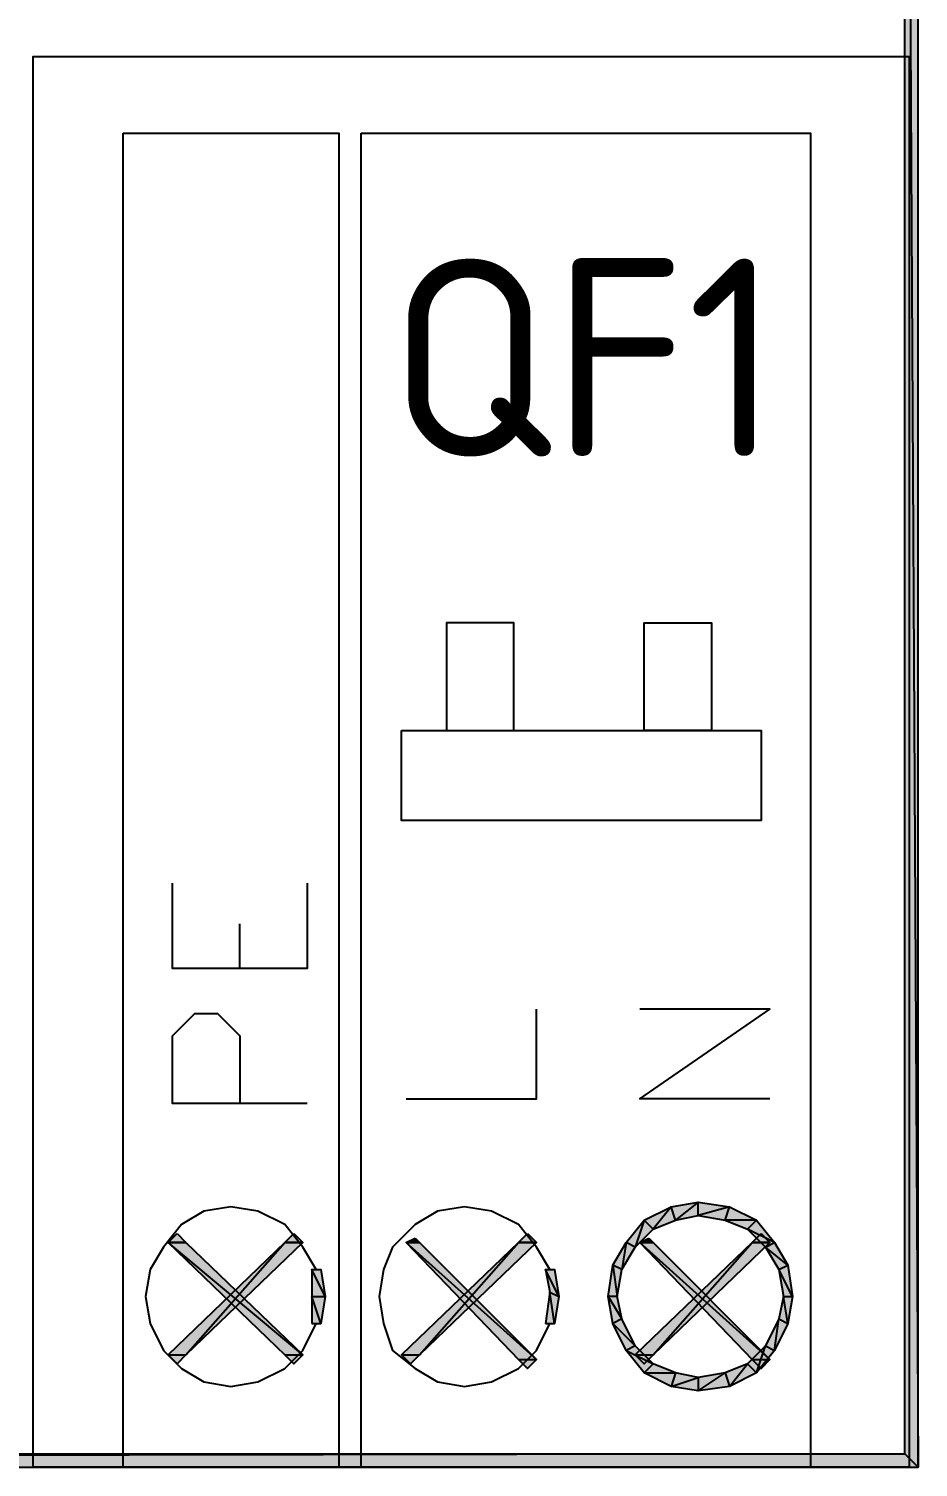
# Model space of a CAD drawing. Header units: millimetres. Extents: x 0 to 420, y 0 to 297.
# Drawn here: x 326.73 to 335.11, y 131.49 to 145.04 of the extents above; entities that cross this region are included whole.
import ezdxf

# ---------------------------------------------------------------- set-up
doc = ezdxf.new("R2010")
doc.units = ezdxf.units.MM
doc.layers.get('0').update_dxf_attribs({"linetype": 'CONTINUOUS'})
doc.styles.get("Standard").update_dxf_attribs({"font": 'STANDARD'})

msp = doc.modelspace()

# ---------------------------------------------------------------- hatches: boundary and pattern name
at = {"true_color": 0x000007}
h = msp.add_hatch(color=0, dxfattribs=at)
h.paths.add_polyline_path([(261.874, 155.024667), (262.001, 154.897667), (335.110667, 155.024667)], flags=0)
h.paths.add_polyline_path([(262.001, 154.897667), (335.110667, 155.024667), (334.983667, 154.897667)], flags=0)
h.paths.add_polyline_path([(335.110667, 155.024667), (334.983667, 154.897667), (335.110667, 131.487333)], flags=0)
h.paths.add_polyline_path([(334.983667, 154.897667), (335.110667, 131.487333), (334.983667, 131.614333)], flags=0)
h.paths.add_polyline_path([(335.110667, 131.487333), (334.983667, 131.614333), (261.874, 131.487333)], flags=0)
h.paths.add_polyline_path([(334.983667, 131.614333), (261.874, 131.487333), (262.001, 131.614333)], flags=0)
h.paths.add_polyline_path([(261.874, 131.487333), (262.001, 131.614333), (261.874, 155.024667)], flags=0)
h.paths.add_polyline_path([(262.001, 131.614333), (261.874, 155.024667), (262.001, 154.897667)], flags=0)
h = msp.add_hatch(color=0, dxfattribs=at)
h.paths.add_polyline_path([(333.798333, 132.884333), (333.883, 132.842), (333.840667, 133.096)], flags=0)
h.paths.add_polyline_path([(333.883, 132.842), (333.840667, 133.096), (333.925333, 133.096)], flags=0)
h.paths.add_polyline_path([(333.840667, 133.096), (333.925333, 133.096), (333.798333, 133.35)], flags=0)
h.paths.add_polyline_path([(333.925333, 133.096), (333.798333, 133.35), (333.883, 133.392333)], flags=0)
h.paths.add_polyline_path([(333.798333, 133.35), (333.883, 133.392333), (333.671333, 133.561667)], flags=0)
h.paths.add_polyline_path([(333.883, 133.392333), (333.671333, 133.561667), (333.756, 133.604)], flags=0)
h.paths.add_polyline_path([(333.671333, 133.561667), (333.756, 133.604), (333.502, 133.731)], flags=0)
h.paths.add_polyline_path([(333.756, 133.604), (333.502, 133.731), (333.586667, 133.815667)], flags=0)
h.paths.add_polyline_path([(333.502, 133.731), (333.586667, 133.815667), (333.290333, 133.815667)], flags=0)
h.paths.add_polyline_path([(333.586667, 133.815667), (333.290333, 133.815667), (333.332667, 133.942667)], flags=0)
h.paths.add_polyline_path([(333.290333, 133.815667), (333.332667, 133.942667), (333.036333, 133.858)], flags=0)
h.paths.add_polyline_path([(333.332667, 133.942667), (333.036333, 133.858), (333.036333, 133.985)], flags=0)
h.paths.add_polyline_path([(333.036333, 133.858), (333.036333, 133.985), (332.824667, 133.815667)], flags=0)
h.paths.add_polyline_path([(333.036333, 133.985), (332.824667, 133.815667), (332.782333, 133.942667)], flags=0)
h.paths.add_polyline_path([(332.824667, 133.815667), (332.782333, 133.942667), (332.613, 133.731)], flags=0)
h.paths.add_polyline_path([(332.782333, 133.942667), (332.613, 133.731), (332.528333, 133.815667)], flags=0)
h.paths.add_polyline_path([(332.613, 133.731), (332.528333, 133.815667), (332.443667, 133.561667)], flags=0)
h.paths.add_polyline_path([(332.528333, 133.815667), (332.443667, 133.561667), (332.359, 133.604)], flags=0)
h.paths.add_polyline_path([(332.443667, 133.561667), (332.359, 133.604), (332.316667, 133.35)], flags=0)
h.paths.add_polyline_path([(332.359, 133.604), (332.316667, 133.35), (332.232, 133.392333)], flags=0)
h.paths.add_polyline_path([(332.316667, 133.35), (332.232, 133.392333), (332.274333, 133.096)], flags=0)
h.paths.add_polyline_path([(332.232, 133.392333), (332.274333, 133.096), (332.189667, 133.096)], flags=0)
h.paths.add_polyline_path([(332.274333, 133.096), (332.189667, 133.096), (332.316667, 132.884333)], flags=0)
h.paths.add_polyline_path([(332.189667, 133.096), (332.316667, 132.884333), (332.232, 132.842)], flags=0)
h.paths.add_polyline_path([(332.316667, 132.884333), (332.232, 132.842), (332.443667, 132.630333)], flags=0)
h.paths.add_polyline_path([(332.232, 132.842), (332.443667, 132.630333), (332.359, 132.588)], flags=0)
h.paths.add_polyline_path([(332.443667, 132.630333), (332.359, 132.588), (332.613, 132.461)], flags=0)
h.paths.add_polyline_path([(332.359, 132.588), (332.613, 132.461), (332.528333, 132.376333)], flags=0)
h.paths.add_polyline_path([(332.613, 132.461), (332.528333, 132.376333), (332.824667, 132.376333)], flags=0)
h.paths.add_polyline_path([(332.528333, 132.376333), (332.824667, 132.376333), (332.782333, 132.249333)], flags=0)
h.paths.add_polyline_path([(332.824667, 132.376333), (332.782333, 132.249333), (333.036333, 132.334)], flags=0)
h.paths.add_polyline_path([(332.782333, 132.249333), (333.036333, 132.334), (333.036333, 132.207)], flags=0)
h.paths.add_polyline_path([(333.036333, 132.334), (333.036333, 132.207), (333.290333, 132.376333)], flags=0)
h.paths.add_polyline_path([(333.036333, 132.207), (333.290333, 132.376333), (333.332667, 132.249333)], flags=0)
h.paths.add_polyline_path([(333.290333, 132.376333), (333.332667, 132.249333), (333.502, 132.461)], flags=0)
h.paths.add_polyline_path([(333.332667, 132.249333), (333.502, 132.461), (333.586667, 132.376333)], flags=0)
h.paths.add_polyline_path([(333.502, 132.461), (333.586667, 132.376333), (333.671333, 132.630333)], flags=0)
h.paths.add_polyline_path([(333.586667, 132.376333), (333.671333, 132.630333), (333.756, 132.588)], flags=0)
h.paths.add_polyline_path([(333.671333, 132.630333), (333.756, 132.588), (333.798333, 132.884333)], flags=0)
h.paths.add_polyline_path([(333.756, 132.588), (333.798333, 132.884333), (333.883, 132.842)], flags=0)
for points in [[(328.125667, 133.688667), (328.210333, 133.604), (328.041, 133.604)], [(329.226333, 133.688667), (329.311, 133.604), (329.141667, 133.604)], [(331.427667, 133.688667), (331.512333, 133.604), (331.343, 133.604)], [(333.629, 133.688667), (333.713667, 133.604), (333.544333, 133.604)], [(328.041, 133.604), (328.210333, 133.604), (329.311, 132.545667)], [(329.141667, 133.604), (329.311, 133.604), (328.210333, 132.545667)], [(330.369333, 133.646333), (330.411667, 133.604), (330.284667, 133.604)], [(330.284667, 133.604), (330.411667, 133.604), (331.512333, 132.503333)], [(331.343, 133.604), (331.512333, 133.604), (330.411667, 132.545667)], [(332.570667, 133.646333), (332.613, 133.604), (332.486, 133.604)], [(332.486, 133.604), (332.613, 133.604), (333.713667, 132.503333)], [(333.544333, 133.604), (333.713667, 133.604), (332.613, 132.545667)]]:
    msp.add_hatch(color=0, dxfattribs=at).paths.add_polyline_path(points, flags=0)
h = msp.add_hatch(color=0, dxfattribs=at)
h.paths.add_polyline_path([(329.141667, 133.604), (328.041, 132.545667), (328.210333, 132.545667)], flags=0)
h.paths.add_polyline_path([(328.041, 132.545667), (328.210333, 132.545667), (328.125667, 132.461)], flags=0)
h = msp.add_hatch(color=0, dxfattribs=at)
h.paths.add_polyline_path([(328.041, 133.604), (329.141667, 132.545667), (329.311, 132.545667)], flags=0)
h.paths.add_polyline_path([(329.141667, 132.545667), (329.311, 132.545667), (329.226333, 132.461)], flags=0)
h = msp.add_hatch(color=0, dxfattribs=at)
h.paths.add_polyline_path([(331.343, 133.604), (330.242333, 132.545667), (330.411667, 132.545667)], flags=0)
h.paths.add_polyline_path([(330.242333, 132.545667), (330.411667, 132.545667), (330.327, 132.461)], flags=0)
h = msp.add_hatch(color=0, dxfattribs=at)
h.paths.add_polyline_path([(330.284667, 133.604), (331.343, 132.503333), (331.512333, 132.503333)], flags=0)
h.paths.add_polyline_path([(331.343, 132.503333), (331.512333, 132.503333), (331.427667, 132.418667)], flags=0)
h = msp.add_hatch(color=0, dxfattribs=at)
h.paths.add_polyline_path([(333.544333, 133.604), (332.443667, 132.545667), (332.613, 132.545667)], flags=0)
h.paths.add_polyline_path([(332.443667, 132.545667), (332.613, 132.545667), (332.528333, 132.461)], flags=0)
h = msp.add_hatch(color=0, dxfattribs=at)
h.paths.add_polyline_path([(332.486, 133.604), (333.544333, 132.503333), (333.713667, 132.503333)], flags=0)
h.paths.add_polyline_path([(333.544333, 132.503333), (333.713667, 132.503333), (333.629, 132.418667)], flags=0)
h = msp.add_hatch(color=0, dxfattribs=at)
h.paths.add_polyline_path([(329.395667, 133.096), (329.522667, 133.096), (329.395667, 133.35)], flags=0)
h.paths.add_polyline_path([(329.522667, 133.096), (329.395667, 133.35), (329.480333, 133.35)], flags=0)
h = msp.add_hatch(color=0, dxfattribs=at)
h.paths.add_polyline_path([(331.639333, 133.138333), (331.724, 133.096), (331.597, 133.35)], flags=0)
h.paths.add_polyline_path([(331.724, 133.096), (331.597, 133.35), (331.681667, 133.35)], flags=0)
h = msp.add_hatch(color=0, dxfattribs=at)
h.paths.add_polyline_path([(331.597, 132.842), (331.681667, 132.842), (331.639333, 133.138333)], flags=0)
h.paths.add_polyline_path([(331.681667, 132.842), (331.639333, 133.138333), (331.724, 133.096)], flags=0)
h = msp.add_hatch(color=0, dxfattribs=at)
h.paths.add_polyline_path([(329.395667, 132.842), (329.480333, 132.842), (329.395667, 133.096)], flags=0)
h.paths.add_polyline_path([(329.480333, 132.842), (329.395667, 133.096), (329.522667, 133.096)], flags=0)

# ---------------------------------------------------------------- linework, layer by layer
at = {"color": 0, "true_color": 0x000007}
for points in [[(335.110667, 155.024667), (334.983667, 154.897667), (335.110667, 131.487333)], [(334.983667, 154.897667), (335.110667, 131.487333), (334.983667, 131.614333)], [(335.026, 131.487333), (326.771, 131.487333), (326.771, 144.78), (335.026, 144.78)], [(327.617667, 144.060333), (329.649667, 144.060333), (329.649667, 131.487333), (327.617667, 131.487333)], [(329.861333, 144.060333), (334.094667, 144.060333), (334.094667, 131.487333), (329.861333, 131.487333)], [(330.665667, 138.43), (331.300667, 138.43), (331.300667, 139.446), (330.665667, 139.446)], [(333.163333, 138.43), (332.528333, 138.43), (332.528333, 139.446), (333.163333, 139.446)], [(330.242333, 138.43), (333.629, 138.43), (333.629, 137.583333), (330.242333, 137.583333)], [(332.782333, 133.942667), (332.613, 133.731), (332.528333, 133.815667)], [(332.824667, 133.815667), (332.782333, 133.942667), (332.613, 133.731)], [(333.036333, 133.985), (332.824667, 133.815667), (332.782333, 133.942667)], [(333.036333, 133.858), (333.036333, 133.985), (332.824667, 133.815667)], [(333.332667, 133.942667), (333.036333, 133.858), (333.036333, 133.985)], [(333.290333, 133.815667), (333.332667, 133.942667), (333.036333, 133.858)], [(333.586667, 133.815667), (333.290333, 133.815667), (333.332667, 133.942667)], [(332.528333, 133.815667), (332.443667, 133.561667), (332.359, 133.604)], [(332.613, 133.731), (332.528333, 133.815667), (332.443667, 133.561667)], [(333.502, 133.731), (333.586667, 133.815667), (333.290333, 133.815667)], [(333.756, 133.604), (333.502, 133.731), (333.586667, 133.815667)], [(328.125667, 133.688667), (328.210333, 133.604), (328.041, 133.604)], [(329.226333, 133.688667), (329.311, 133.604), (329.141667, 133.604)], [(331.427667, 133.688667), (331.512333, 133.604), (331.343, 133.604)], [(333.671333, 133.561667), (333.756, 133.604), (333.502, 133.731)], [(333.629, 133.688667), (333.713667, 133.604), (333.544333, 133.604)], [(329.141667, 133.604), (328.041, 132.545667), (328.210333, 132.545667)], [(328.041, 133.604), (329.141667, 132.545667), (329.311, 132.545667)], [(328.041, 133.604), (328.210333, 133.604), (329.311, 132.545667)], [(329.141667, 133.604), (329.311, 133.604), (328.210333, 132.545667)], [(331.343, 133.604), (330.242333, 132.545667), (330.411667, 132.545667)], [(330.369333, 133.646333), (330.411667, 133.604), (330.284667, 133.604)], [(330.284667, 133.604), (331.343, 132.503333), (331.512333, 132.503333)], [(330.284667, 133.604), (330.411667, 133.604), (331.512333, 132.503333)], [(331.343, 133.604), (331.512333, 133.604), (330.411667, 132.545667)], [(332.359, 133.604), (332.316667, 133.35), (332.232, 133.392333)], [(332.443667, 133.561667), (332.359, 133.604), (332.316667, 133.35)], [(333.544333, 133.604), (332.443667, 132.545667), (332.613, 132.545667)], [(332.570667, 133.646333), (332.613, 133.604), (332.486, 133.604)], [(332.486, 133.604), (333.544333, 132.503333), (333.713667, 132.503333)], [(332.486, 133.604), (332.613, 133.604), (333.713667, 132.503333)], [(333.544333, 133.604), (333.713667, 133.604), (332.613, 132.545667)], [(333.883, 133.392333), (333.671333, 133.561667), (333.756, 133.604)], [(333.798333, 133.35), (333.883, 133.392333), (333.671333, 133.561667)], [(332.232, 133.392333), (332.274333, 133.096), (332.189667, 133.096)], [(332.316667, 133.35), (332.232, 133.392333), (332.274333, 133.096)], [(333.925333, 133.096), (333.798333, 133.35), (333.883, 133.392333)], [(329.395667, 133.096), (329.522667, 133.096), (329.395667, 133.35)], [(329.522667, 133.096), (329.395667, 133.35), (329.480333, 133.35)], [(331.639333, 133.138333), (331.724, 133.096), (331.597, 133.35)], [(331.724, 133.096), (331.597, 133.35), (331.681667, 133.35)], [(333.840667, 133.096), (333.925333, 133.096), (333.798333, 133.35)], [(331.597, 132.842), (331.681667, 132.842), (331.639333, 133.138333)], [(331.681667, 132.842), (331.639333, 133.138333), (331.724, 133.096)], [(329.395667, 132.842), (329.480333, 132.842), (329.395667, 133.096)], [(329.480333, 132.842), (329.395667, 133.096), (329.522667, 133.096)], [(332.274333, 133.096), (332.189667, 133.096), (332.316667, 132.884333)], [(332.189667, 133.096), (332.316667, 132.884333), (332.232, 132.842)], [(333.798333, 132.884333), (333.883, 132.842), (333.840667, 133.096)], [(333.883, 132.842), (333.840667, 133.096), (333.925333, 133.096)], [(332.316667, 132.884333), (332.232, 132.842), (332.443667, 132.630333)], [(333.671333, 132.630333), (333.756, 132.588), (333.798333, 132.884333)], [(333.756, 132.588), (333.798333, 132.884333), (333.883, 132.842)], [(332.232, 132.842), (332.443667, 132.630333), (332.359, 132.588)], [(332.443667, 132.630333), (332.359, 132.588), (332.613, 132.461)], [(332.359, 132.588), (332.613, 132.461), (332.528333, 132.376333)], [(333.502, 132.461), (333.586667, 132.376333), (333.671333, 132.630333)], [(333.586667, 132.376333), (333.671333, 132.630333), (333.756, 132.588)], [(328.041, 132.545667), (328.210333, 132.545667), (328.125667, 132.461)], [(329.141667, 132.545667), (329.311, 132.545667), (329.226333, 132.461)], [(330.242333, 132.545667), (330.411667, 132.545667), (330.327, 132.461)], [(331.343, 132.503333), (331.512333, 132.503333), (331.427667, 132.418667)], [(332.443667, 132.545667), (332.613, 132.545667), (332.528333, 132.461)], [(332.613, 132.461), (332.528333, 132.376333), (332.824667, 132.376333)], [(333.290333, 132.376333), (333.332667, 132.249333), (333.502, 132.461)], [(333.332667, 132.249333), (333.502, 132.461), (333.586667, 132.376333)], [(333.544333, 132.503333), (333.713667, 132.503333), (333.629, 132.418667)], [(332.528333, 132.376333), (332.824667, 132.376333), (332.782333, 132.249333)], [(332.824667, 132.376333), (332.782333, 132.249333), (333.036333, 132.334)], [(332.782333, 132.249333), (333.036333, 132.334), (333.036333, 132.207)], [(333.036333, 132.334), (333.036333, 132.207), (333.290333, 132.376333)], [(333.036333, 132.207), (333.290333, 132.376333), (333.332667, 132.249333)], [(335.110667, 131.487333), (334.983667, 131.614333), (261.874, 131.487333)], [(334.983667, 131.614333), (261.874, 131.487333), (262.001, 131.614333)]]:
    msp.add_lwpolyline(points, close=True, dxfattribs=at)
for points in [[(329.353333, 136.990667), (329.353333, 136.186333), (328.083333, 136.186333), (328.083333, 136.990667)], [(328.718333, 136.186333), (328.718333, 136.609667)], [(329.353333, 134.916333), (328.083333, 134.916333), (328.083333, 135.551333), (328.295, 135.763), (328.506667, 135.763), (328.718333, 135.551333), (328.718333, 134.916333)], [(330.284667, 134.958667), (331.512333, 134.958667), (331.512333, 135.805333)], [(333.713667, 134.958667), (332.486, 134.958667), (333.713667, 135.805333), (332.486, 135.805333)], [(329.438, 133.35), (329.311, 133.561667), (329.141667, 133.773333), (328.887667, 133.900333), (328.633667, 133.942667), (328.379667, 133.900333), (328.168, 133.773333), (327.998667, 133.561667), (327.871667, 133.35), (327.829333, 133.096), (327.871667, 132.842), (327.998667, 132.588), (328.168, 132.418667), (328.379667, 132.291667), (328.633667, 132.249333), (328.887667, 132.291667), (329.141667, 132.418667), (329.311, 132.588), (329.438, 132.842)], [(331.639333, 133.35), (331.512333, 133.561667), (331.343, 133.773333), (331.089, 133.900333), (330.835, 133.942667), (330.581, 133.900333), (330.369333, 133.773333), (330.157667, 133.561667), (330.073, 133.35), (330.030667, 133.096), (330.073, 132.842), (330.157667, 132.588), (330.369333, 132.418667), (330.581, 132.291667), (330.835, 132.249333), (331.089, 132.291667), (331.343, 132.418667), (331.512333, 132.588), (331.639333, 132.842)]]:
    msp.add_lwpolyline(points, dxfattribs=at)

# ---------------------------------------------------------------- texts
at = {"color": 0, "true_color": 0x000007, "insert": (330.11532, 142.876431), "char_height": 1.8641, "width": 3.72819996, "attachment_point": 1}
msp.add_mtext('QF1', dxfattribs=at)

doc.saveas('drawing.dxf')
